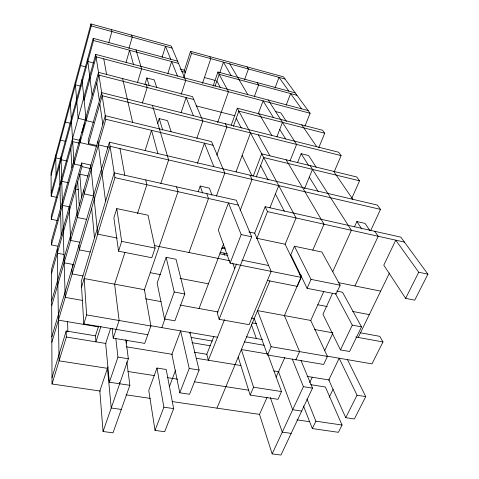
<?xml version="1.0" encoding="UTF-8"?>
<svg xmlns="http://www.w3.org/2000/svg" width="479" height="479" viewBox="0 0 479 479"><rect width="100%" height="100%" fill="white"/><g stroke="black" fill="none" stroke-linecap="round" stroke-linejoin="round"><path stroke-width="0.72" d="M181.152 94.453L185.726 80.454L171.189 45.996L90.938 23.95L51.079 172.482L51.187 196.186L56.983 197.414M51.091 175.302L91.244 25.914L90.938 23.95M51.169 193.079L93.183 38.344L177.565 61.114M51.187 196.186L93.525 40.529L93.183 38.344M308.135 110.559L95.692 54.378L51.277 215.819L51.289 219.268L57.696 220.568M51.289 219.268L72.682 141.658L79.107 143.149M84.112 100.207L96.075 56.821L310.099 113.242L304.937 126.157M80.053 139.682L80.64 137.581M82.005 132.683L84.549 123.588M57.941 246.176L51.409 244.907L98.931 75.095L193.767 99.512M108.685 42.99L111.888 31.572L111.433 29.578M91.1 165.141L81.681 163.022L51.516 269.258L52.037 383.996L100.398 391.074M51.534 273.551L81.969 166.644L81.681 163.022M97.207 145.634L88.525 143.616L102.159 95.74L341.108 155.597L334.228 171.739M51.66 300.926L105.272 115.702L211.526 141.598L224.801 173.051L216.346 196.18M51.684 305.776L105.829 119.259L95.692 54.378M128.935 48.451L132.234 37.146L131.635 35.129M126.049 62.288L129.575 50.229L133.449 64.36M51.822 336.773L109.41 142.173L377.326 205.066L380.488 209.383L370.806 230.333M51.846 342.281L110.056 146.275L380.488 209.383M137.521 82.418L141.616 68.826L136.012 49.9M52.007 377.674L66.18 331.001L95.519 335.857M52.037 383.996L66.359 337.018L66.18 331.001M81.568 287.155L114.954 177.649L109.41 142.173M144.927 84.34L146.873 77.969L154.262 79.897L156.795 87.687M142.377 103.045L147.155 87.513L146.323 84.705M162.076 57.294L165.5 46.265L170.728 59.27M116.774 208.587L113.876 217.903L118.547 251.188L151.819 257.738L155.112 248.092L148.023 215.209L116.774 208.587L121.684 241.386L118.547 251.188M147.795 334.731L83.807 323.912L86.627 314.907L84.19 278.544L144.407 289.687L150.897 325.983L144.724 343.383L113.23 338.162L112.17 328.516M167.907 73.365L171.644 61.551L177.452 75.999M145.131 150.496L151.526 130.336L157.884 153.549M157.645 123.546L159.226 118.594L167.512 120.642L171.117 131.725M98.644 325.936L95.447 335.845L95.926 341.85L100.937 326.391M124.917 252.403L114.619 284.191L119.127 320.505L113.23 338.162M137.485 213.628L146.843 184.75L145.748 179.936M184.122 71.132L190.552 51.313L283.442 76.826L310.099 113.242M183.828 77.161L191.552 53.403L190.552 51.313M181.098 112.721L186.109 97.542L193.408 115.708M110.571 328.546L105.649 343.437L109.38 382.23L129.863 385.302L113.014 432.83L103.057 431.513L99.824 390.99L107.931 366.926M160.806 183.481L168.614 159.944L152.454 105.404M202.479 83.346L210.772 58.672L209.646 56.558M109.38 382.23L117.948 357.112L115.822 338.587M213.095 86.076L217.915 72L295.172 92.848M126.097 343.072L127.067 340.258M144.197 290.304L178.02 191.69L176.583 186.852M196.797 138.497L202.821 120.959L192.564 96.656L98.5 72.347L51.391 241.069L51.409 244.907M215.101 86.16L219.166 74.341L296.944 95.267M219.621 73.251L223.442 62.138L231.1 75.562M103.057 431.513L128.354 358.771L125.821 339.521M197.414 163.375L204.449 143.173L213.903 166.704M166.141 257.301L157.142 283.077L164.507 318.984L174.901 320.81L184.78 293.974L176.021 259.259L166.141 257.301L174.254 292.01L164.507 318.984M217.592 122.672L228.471 91.723L217.915 72M198.198 191.672L200.192 186.044L209.395 188.127L211.993 195.121M216.813 155.148L226.878 126.983L225.316 123.732M244.494 79.957L248.421 68.988L247.044 66.832M231.225 125.109L237.303 108.212L322.547 130.24L324.738 133.234L318.763 147.718M233.327 126.456L238.859 111.122L324.738 133.234M161.806 327.636L165.069 318.607M188.966 252.517L208.509 198.48L206.754 193.618M254.289 96.758L258.618 84.957L257.097 82.574M156.986 368.04L148.753 390.433L155.034 430.417L164.686 431.723L173.655 408.599L166.189 369.489L156.986 368.04L163.89 407.192L155.034 430.417M236.015 171.937L250.523 132.905M258.169 114.08L263.091 100.847L273.485 117.565M274.952 88.166L279.012 77.37L288.897 91.16M169.356 386.655L175.619 370.177M199.048 308.512L223.615 243.859M189.834 333.504L190.361 332.109M253.253 175.997L261.726 153.831L356.777 176.996L359.555 180.793L351.79 198.33M240.153 210.532L252.05 179.409L250.014 175.176M256.211 177.08L263.713 157.549L359.555 180.793M286.191 105.087L290.627 93.573L301.566 108.823M276.856 136.91L282.49 122.355M179.793 392.792L189.235 368.471L180.625 330.881L171.883 354.268L179.793 392.792L189.564 394.259L199.12 370.045L189.941 332.486M230.112 263.139L241.188 234.59L228.465 202.922L218.304 230.094L230.112 263.139L301.177 277.395L297.285 286.382L267.402 280.496M236.506 263.989L217.262 313.062L219.148 319.307L249.104 324.672L271.18 271.377L254.696 233.165L248.984 231.944M219.148 319.307L251.709 236.818L236.273 200.24L114.206 172.865L81.22 281.49L83.807 323.912M213.903 336.294L206.784 354.28L208.359 360.232L224.501 319.667M254.439 233.818L265.156 206.718L400.809 237.147L427.921 274.174L414.718 300.165L405.635 298.345L383.781 265.156L395.756 240.171L418.742 272.228L427.921 274.174M256.786 238.566L267.51 211.616L265.156 206.718M269.928 207.79L278.754 185.642M289.999 160.962L296.591 144.448L268.222 100.003M297.567 162.543L301.141 153.705L308.602 155.549L316.218 167.255M304.5 188.726L312.506 169.38M216.981 408.144L269.958 280.748M285.155 244.212L296.064 217.975L237.303 108.212M294.417 246.224L290.813 254.768L307.093 288.31L336.096 294.022L340.144 285.209L321.876 252.038L294.417 246.224L311.027 279.371L307.093 288.31M284.251 315.954L301.59 275.94M312.805 250.074L324.02 224.202L286.137 159.782M268.006 354.705L281.502 391.571L277.988 399.324L250.158 395.067L253.565 387.206L241.356 349.538L267.755 354.011M267.539 354.975L271.126 346.712L257.546 310.608L310.745 320.451L327.438 356.418L323.648 364.459L267.539 354.975L254.241 318.547L251.367 318.02M267.066 397.402L259.51 414.371L272.15 453.882L280.957 455.05L312.5 388.116L301.016 360.585M276.096 377.105L284.801 357.55M310.578 320.822L323.852 291.376M332.671 271.815L351.388 230.291L310.111 165.626M354.436 226.884L356.855 221.532L365.04 223.382L370.063 230.8M295.89 359.765L299.585 351.616L284.412 315.577M332.57 293.232L322.96 314.278L340.455 349.909L349.58 351.508L361.501 326.864L342.533 292.244L336.719 291.088M272.15 453.882L303.411 386.667L292.292 359.112M309.709 382.637L312.242 377.212M324.642 350.718L332.683 333.522M354.939 285.951L378.188 236.261L374.794 231.309M340.455 349.909L352.281 325.145L335.204 293.124M310.787 384.679L325.391 387.02L342.054 425.035L338.402 432.315L312.32 428.561L315.883 421.191L306.973 398.989M329.205 397.331L333.097 389.295M358.232 337.45L389.469 273M360.106 332.731L379.787 336.348L382.978 341.946L371.985 363.884L326.846 356.095M345.742 417.688L357.023 395.211L339.186 358.226L328.792 379.919L345.742 417.688L354.376 418.981L365.746 396.6L347.467 359.651M405.635 298.345L418.742 272.228M121.307 409.431L111.23 408.006L107.452 368.339M291.166 433.381L282.269 432.124L270.342 397.558M163.89 407.192L173.655 408.599M126.043 394.828L150.214 398.372M172.206 401.588L259.75 414.407M297.004 419.861L309.512 421.694M315.883 421.191L342.054 425.035M301.68 411.078L292.687 409.731L278.503 371.698M107.41 368.333L59.091 360.849L57.258 249.026M127.899 371.5L154.214 375.578M167.375 377.614L177.613 379.2M194.444 381.805L248.673 390.199M253.565 387.206L281.502 391.571M117.948 357.112L128.354 358.771M189.235 368.471L199.12 370.045M303.411 386.667L312.5 388.116M357.023 395.211L365.746 396.6M66.359 337.018L106.069 343.509M126.354 346.826L172.332 354.34M196.414 358.28L240.943 365.561M273.856 370.938L278.976 371.776M307.201 376.392L329.642 380.057M194.432 352.233L206.892 354.298M58.426 320.128L98.578 326.912M191.983 342.689L210.257 345.772M191.211 337.444L212.419 341.066M150.586 325.696L217.508 337.24M244.529 341.898L264.204 345.293M86.627 314.907L150.897 325.983M271.126 346.712L327.438 356.418M246.26 336.743L262.366 339.557M82.669 300.459L65.186 297.363L61.031 156.777M252.14 322.876L256.558 323.666M145.634 298.8L161.195 301.632M180.104 305.069L218.149 311.985M314.541 329.504L332.995 332.863M355.783 337L382.978 341.946M83.041 275.976L72.137 273.952L71.916 268.881M174.254 292.01L184.78 293.974M352.281 325.145L361.501 326.864M64.162 262.779L73.676 264.576M57.33 253.205L63.941 254.475M150.238 272.683L160.423 274.635M180.062 278.395L208.431 283.819M317.816 304.764L327.247 306.566M352.622 311.428L369.297 314.619M90.178 251.99L79.286 249.87L78.987 244.973M80.131 242.302L70.653 240.434L69.174 207.078M117.247 238.069L97.734 234.135L90.782 165.776M154.148 245.499L229.794 260.744M299.728 274.832L301.165 275.12M338.168 282.574L380.679 291.136M121.684 241.386L155.112 248.092M311.027 279.371L340.144 285.209M219.927 253.822L227.896 255.445M241.919 260.127L268.665 265.546M220.017 252.283L227.489 253.81M86.759 219.436L77.311 217.49L75.347 185.325M222.154 247.302L225.076 247.9M221.609 248.182L225.256 248.93M62.468 205.383L69.635 206.88M241.188 234.59L251.709 236.818M256.9 238.273L285.137 244.254L301.177 277.395M93.573 195.947L84.154 193.929L83.825 189.81M75.58 189.097L78.472 189.72M61.755 181.307L68.269 182.727M88.381 176.086L79.825 174.194L81.544 197.677M81.298 165.626L74.047 164.004L70.215 101.177M81.969 166.644L90.609 168.578M114.954 177.649L238.332 205.12M267.51 211.616L404.444 242.105M55.768 157.902L60.845 159.046M61.114 159.687L66.809 160.968M72.503 138.671L79.855 140.383M98.405 144.838L108.493 147.185M96.62 146.418L80.047 142.568L79.789 139.359M65.593 141.329L60.54 140.161L60.462 137.527M70.407 123.259L65.401 122.067L65.288 119.528M85.525 120.085L78.107 118.301L75.239 82.454M93.465 122.373L86.19 120.624L82.005 79.514M105.829 119.259L213.077 145.269M75.425 84.777L80.819 86.136M196.109 105.853L234.944 115.774M85.627 66.862L80.586 65.557L80.364 63.348M87.831 61.468L93.603 62.977M275.479 111.517L280.868 112.924L286.43 121.474M181.751 71.497L185.355 72.455L184.409 70.251L180.11 69.108M204.431 77.538L215.209 80.412M93.525 40.529L178.535 63.408M91.244 25.914L172.063 48.062M191.552 53.403L285.047 79.023M341.108 155.597L338.653 152.244L101.668 92.633L88.172 140.155L88.525 143.616M301.74 124.863L316.751 146.736M333.653 171.362L352.837 199.312M356.855 221.532L361.765 228.944M301.141 153.705L308.56 165.387M279.754 129.42L285.652 138.952M309.296 177.146L318.206 191.546M229.728 63.863L247.811 94.608M259.127 113.852L271.815 135.431M258.313 134.856L269.911 155.825M216.897 80.945L220.28 87.483M236.249 118.343L241.284 128.073M260.654 165.506L268.102 179.9M275.413 194.025L284.322 211.245M242.146 155.447L252.098 176.009M303.452 405.935L312.32 428.561M232.68 263.007L234.704 268.581M251.421 324.714L256.421 338.755M223.897 253.074L224.633 255.163M200.192 186.044L202.653 193.031M238.207 357.106L250.158 395.067M146.873 77.969L149.232 85.735M159.226 118.594L162.71 130.031M122.612 78.58L132.605 122.361M103.763 58.845L106.583 74.437M119.984 148.592L124.797 175.236M107.559 146.969L107.775 148.436M96.764 82.837L99.375 100.722M99.836 103.895L102.805 124.241M126.863 361.926L129.863 385.302M87.537 59.151L92.112 95.225M97.926 141.083L105.566 201.318M119.493 382.314L119.66 383.775M91.669 208.179L94.465 237.871M77.694 181.673L79.286 205.479M70.826 148.388L71.892 167.638M72.826 264.42L72.964 267.354M67.575 321.672L67.904 331.959M59.432 165.872L59.899 184.481M59.977 187.75L60.498 208.455M60.588 212.095L61.168 235.267M55.726 155.172L56.049 175.11"/></g></svg>
